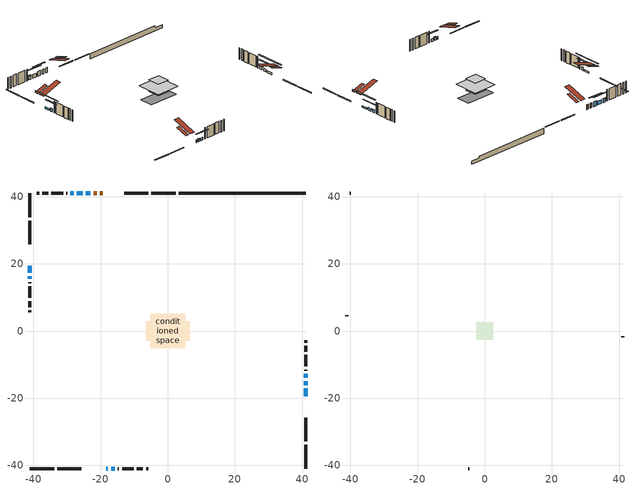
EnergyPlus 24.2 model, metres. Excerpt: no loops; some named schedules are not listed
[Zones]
conditioned space
 floor outside (Floor1 construction): -2.57,-2.57 -2.57,2.57 2.57,2.57 2.57,-2.57 z0.92
 floor adiabatic (AdiabaticFloorConstruction): -5.18,-5.18 -5.18,5.18 5.18,5.18 5.18,-5.18 z3.36
 floor foundation (Slab1 construction): -6.54,-2.91 -6.54,2.91 6.54,2.91 6.54,-2.91 z-1.37
 wall outside (RimJoist1 construction): 2.34,41.06 -4.94,41.06 / -41.06,-41.06 -33.78,-41.06 / -41.06,41.06 -41.06,33.78 / 41.06,-41.06 41.06,-33.78 z0.92:1.22
 wall outside (RimJoist2 construction): -5.87,41.06 -12.96,41.06 / -32.86,-41.06 -25.77,-41.06 / -41.06,32.86 -41.06,25.77 / 41.06,-32.86 41.06,-25.77 z0.92:1.22
 wall outside (AdiabaticWallConstruction 1): -19.36,41.06 -20.24,41.06 / -21.16,41.06 -22.08,41.06 z0.92:2.95
 wall outside (AdiabaticWallConstruction): -19.36,-41.06 -19.29,-41.06 z0.92:2.14; -18.37,-41.06 -17.8,-41.06 / -16.88,-41.06 -15.76,-41.06 z0.92:2.04; 41.06,-19.36 41.06,-17.03 / -41.06,19.36 -41.06,17.28 z0.92:1.63; 41.06,-16.1 41.06,-14.88 / 41.06,-13.95 41.06,-12.73 z0.92:1.99; -23,41.06 -24.33,41.06 z0.92:2.9; -25.26,41.06 -27.04,41.06 / -27.97,41.06 -28.99,41.06 z0.92:2.39; -41.06,16.35 -41.06,15.49 z0.92:2.34
 wall outside (Wall1 construction): -29.92,41.06 -30.23,41.06 / -14.83,-41.06 -14.52,-41.06 / -41.06,14.56 -41.06,14.25 / 41.06,-11.8 41.06,-11.49 z0.92:5.8
 wall outside (Wall2 construction): -31.16,41.06 -34.65,41.06 / -13.59,-41.06 -10.09,-41.06 / -41.06,13.32 -41.06,9.82 / 41.06,-10.56 41.06,-7.06 z0.92:5.8
 wall outside (Wall3 construction): -35.58,41.06 -37.36,41.06 / -9.16,-41.06 -7.39,-41.06 / -41.06,8.89 -41.06,7.12 / 41.06,-6.14 41.06,-4.36 z0.92:5.8
 wall outside (Wall4 construction): -38.29,41.06 -38.92,41.06 / -6.46,-41.06 -5.83,-41.06 / -41.06,6.19 -41.06,5.56 / 41.06,-3.43 41.06,-2.8 z0.92:5.8
 wall foundation (FoundationWall1 construction): 3.27,41.06,-1.37 3.27,41.06,0.92 37.28,41.06,0.92 37.28,41.06,0.09 41.06,41.06,0.09 41.06,41.06,-1.37
 window (WindowConstruction 8): -19.36,-41.06 -19.29,-41.06 z0.92:2.14
 window (WindowConstruction 7): -18.36,-41.06 -17.81,-41.06 z0.92:2.04
 window (WindowConstruction 9): 41.06,-19.36 41.06,-17.03 z0.92:1.63
 window (WindowConstruction 10): -41.06,19.36 -41.06,17.28 z0.92:1.63
 window (WindowConstruction): 41.06,-16.1 41.06,-14.88 z0.92:1.99
 window (WindowConstruction 1): 41.06,-13.95 41.06,-12.73 z0.92:1.99
 window (WindowConstruction 2): -23.01,41.06 -24.33,41.06 z0.92:2.9
 window (WindowConstruction 3): -25.26,41.06 -27.04,41.06 z0.92:2.39
 window (WindowConstruction 4): -27.97,41.06 -28.99,41.06 z0.92:2.39
 window (WindowConstruction 5): -41.06,16.35 -41.06,15.49 z0.92:2.34
 window (WindowConstruction 6): -16.88,-41.06 -15.76,-41.06 z0.92:2.04
 door (Door): -19.36,41.06 -20.23,41.06 z0.92:2.95
 door (Door 1): -21.16,41.06 -22.08,41.06 z0.92:2.95
 ceiling adiabatic (AdiabaticFloorConstruction): 5.18,-5.18 5.18,5.18 -5.18,5.18 -5.18,-5.18 z3.36
 roof outside (Roof2 construction): -18.43,41.06,5.8 -18.43,32.34,8.7 -16.14,32.34,8.7 -16.14,41.06,5.8; -20.29,-41.06,5.8 -20.29,-32.34,8.7 -22.59,-32.34,8.7 -22.59,-41.06,5.8; -41.06,20.29,5.8 -32.34,20.29,8.7 -32.34,22.59,8.7 -41.06,22.59,5.8; 41.06,-20.29,5.8 32.34,-20.29,8.7 32.34,-22.59,8.7 41.06,-22.59,5.8
attic - vented
 floor to conditioned space (Floor2 construction Reversed): -2.57,-2.57 -2.57,2.57 2.57,2.57 2.57,-2.57 z5.8
 wall outside (Wall5 construction): -39.85,41.06 -40.13,41.06 / -4.9,-41.06 -4.61,-41.06 / -41.06,4.63 -41.06,4.34 / 41.06,-1.87 41.06,-1.59 z0.92:5.8
 roof outside (Roof1 construction): -15.21,41.06,5.8 -15.21,36.05,7.47 -13.89,36.05,7.47 -13.89,41.06,5.8; -23.52,-41.06,5.8 -23.52,-36.05,7.47 -24.84,-36.05,7.47 -24.84,-41.06,5.8; -41.06,23.52,5.8 -36.05,23.52,7.47 -36.05,24.84,7.47 -41.06,24.84,5.8; 41.06,-23.52,5.8 36.05,-23.52,7.47 36.05,-24.84,7.47 41.06,-24.84,5.8
shading: -17.61,-41.06 -18.57,-41.06 -18.57,-41.47 -17.61,-41.47 z2.24; 41.06,-11.95 41.06,-24.44 41.47,-24.44 41.47,-11.95 z6.71; -41.06,12.2 -41.06,24.44 -41.47,24.44 -41.47,12.2 z6.71; 41.06,-12.24 41.06,-18.74 41.47,-18.74 41.47,-12.24 z4.63; 41.06,-12.53 41.06,-14.15 41.47,-14.15 41.47,-12.53 z2.19; -26.97,41.06 -20.37,41.06 -20.37,41.47 -26.97,41.47 z5.54; -29.68,41.06 -22.62,41.06 -22.62,41.47 -29.68,41.47 z5.03; -29.19,41.06 -27.77,41.06 -27.77,41.47 -29.19,41.47 z2.59; -41.06,12.85 -41.06,18.99 -41.47,18.99 -41.47,12.85 z4.98; -13.12,-41.06 -19.52,-41.06 -19.52,-41.47 -13.12,-41.47 z4.68
[Building]
Building 1: Terrain=Suburbs
[Site:Location]
Edmonton Intl AP_AB: Latitude {deg}=53.31; Longitude {deg}=-113.58; Time Zone {hr}=-7; Elevation {m}=723; Keep Site Location Information=Yes
[Site:GroundTemperature:Shallow]
-1.56185, -3.61833, -3.78302, -2.80711, 1.11059, 5.01004, 8.39065, 10.5322, 10.7141, 8.97234, 5.67794, 1.89811
[Site:WaterMainsTemperature]
Calculation Method=Schedule; Temperature Schedule=mains temperature schedule
[Material] Roughness=Rough; Thermal Absorptance=0.9
Name | Thickness {m} | Conductivity {W/m-K} | Density {kg/m3} | Specific Heat {J/kg-K} | Solar Absorptance | Visible Absorptance
asphalt or fiberglass shingles | 0.00635 | 0.162714 | 1121.4 | 1465.45 | 0.4 | 0.4
ceiling loosefill ins | 0.169333 | 0.0480833 | 16.02 | 1046.75 | 0.7 | 0.7
ceiling stud and cavity | 0.1397 | 0.140918 | 65.682 | 1177.47 | 0.7 | 0.7
concrete 4.0 in. | 0.1016 | 1.803125 | 2242.8 | 837.4 | 0.7 | 0.7
concrete 8.0 in. | 0.2032 | 1.803125 | 2242.8 | 837.4 | 0.7 | 0.7
door material | 0.04445 | 0.053851 | 512.64 | 1214.23 | 0.7 | 0.7
exterior vertical ins | 0.0457286 | 0.029427 | 32.04 | 1214.23 | 0.7 | 0.7
floor covering | 0.0127 | 0.0433444 | 54.468 | 1339.84 | 0.6 | 0.6
floor rigid ins; roof rigid ins | 0.103632 | 0.029427 | 32.04 | 1214.23 | 0.7 | 0.7
floor rigid ins 1; wall rigid ins 1 | 0.512978 | 0.029427 | 32.04 | 1214.23 | 0.7 | 0.7
floor stud and cavity | 0.1397 | 0.149075 | 92.3553 | 1139.71 | 0.7 | 0.7
floor stud and cavity 1 | 0.1397 | 1.75129 | 37.0049 | 1207.88 | 0.7 | 0.7
furniture material conditioned space 1 | 0.1524 | 0.115458 | 640.8 | 1214.23 | 0.6 | 0.6
gypsum board | 0.0127 | 0.160291 | 801 | 837.4 | 0.6 | 0.6
gypsum board 1 | 0.0127 | 0.160291 | 801 | 837.4 | 0.7 | 0.7
osb sheathing 0.5 in. | 0.0127 | 0.115458 | 512.64 | 1214.23 | 0.7 | 0.7
osb sheathing 0.75 in. | 0.01905 | 0.115458 | 512.64 | 1214.23 | 0.7 | 0.7
osb sheathing 2.0 in. | 0.0508 | 0.115458 | 512.64 | 1214.23 | 0.7 | 0.7
rim joist rigid ins; wall rigid ins | 0.051816 | 0.029427 | 32.04 | 1214.23 | 0.7 | 0.7
rim joist stud and cavity | 0.0508 | 0.0418371 | 125.044 | 1163.47 | 0.6 | 0.6
rim joist stud and cavity 1 | 0.0508 | 0.0296634 | 125.044 | 1163.47 | 0.6 | 0.6
roof stud and cavity | 0.2032 | 0.211827 | 78.34581 | 1123.46 | 0.7 | 0.7
wall stud and cavity | 0.1397 | 0.321218 | 139.0536 | 1170.24 | 0.7 | 0.7
wall stud and cavity 1 | 0.1397 | 0.219778 | 139.0536 | 1170.24 | 0.7 | 0.7
wall stud and cavity 2 | 0.1397 | 0.24263 | 139.0536 | 1170.24 | 0.7 | 0.7
wall stud and cavity 3 | 0.1397 | 0.472276 | 139.0536 | 1170.24 | 0.7 | 0.7
wall stud and cavity 4 | 0.0889 | 6.1454 | 50.32683 | 1063.81 | 0.6 | 0.6
wall stud and cavity 5 | 0.0889 | 0.380278 | 52.3479 | 1209.89 | 0.7 | 0.7
wall stud and cavity 6 | 0.0889 | 0.391764 | 83.0341 | 1211.67 | 0.7 | 0.7
wood siding | 0.0254 | 0.102417 | 544.68 | 1172.36 | 0.4 | 0.4
wood siding 1 | 0.00254 | 0.102417 | 544.68 | 1172.36 | 0.4 | 0.4
wood siding 2; wood siding 3; wood siding 4 | 0.0254 | 0.102417 | 544.68 | 1172.36 | 0.7 | 0.7
[WindowMaterial:SimpleGlazingSystem]
Name | U-Factor {W/m2-K} | Solar Heat Gain Coefficient
WindowMaterial | 2.38533 | 0.52
WindowMaterial 1 | 2.99685 | 0.57
WindowMaterial 2 | 2.0878 | 0.64
WindowMaterial 3 | 2.31492 | 0.57
WindowMaterial 4 | 2.18773 | 0.61
WindowMaterial 5 | 2.4035 | 0.51
WindowMaterial 6 | 2.54261 | 0.44
WindowMaterial 7 | 3.09508 | 0.38
WindowMaterial 8 | 2.4722 | 0.48
WindowMaterial 9 | 2.19795 | 0.61
[Construction]
AdiabaticFloorConstruction: floor stud and cavity 1, floor rigid ins 1, osb sheathing 0.75 in., floor covering
AdiabaticWallConstruction: wood siding 3, wall rigid ins 1, wall stud and cavity 5, gypsum board
AdiabaticWallConstruction 1: wood siding 4, wall rigid ins 1, wall stud and cavity 5, gypsum board
Door; Door 1: door material
Floor1 construction: floor stud and cavity, floor rigid ins, osb sheathing 0.75 in., floor covering
Floor2 construction Reversed: gypsum board, ceiling stud and cavity, ceiling loosefill ins
FoundationWall1 construction: concrete 8.0 in., gypsum board 1
furniture construction conditioned space 1: furniture material conditioned space 1
PartitionWallConstruction: gypsum board, wall stud and cavity 6, gypsum board
RimJoist1 construction: wood siding 2, rim joist rigid ins, osb sheathing 2.0 in., rim joist stud and cavity
RimJoist2 construction: wood siding 2, osb sheathing 2.0 in., rim joist stud and cavity 1
Roof1 construction: asphalt or fiberglass shingles
Roof2 construction: asphalt or fiberglass shingles, roof rigid ins, osb sheathing 0.75 in., roof stud and cavity, gypsum board
Slab1 construction: concrete 4.0 in.
Wall1 construction: wood siding, wall rigid ins, osb sheathing 0.5 in., wall stud and cavity, gypsum board
Wall2 construction: wood siding, wall rigid ins, osb sheathing 0.5 in., wall stud and cavity 1, gypsum board
Wall3 construction: wood siding, wall rigid ins, osb sheathing 0.5 in., wall stud and cavity 2, gypsum board
Wall4 construction: wood siding, wall rigid ins, osb sheathing 0.5 in., wall stud and cavity 3, gypsum board
Wall5 construction: wood siding 1, wall stud and cavity 4
WindowConstruction; WindowConstruction 1: WindowMaterial
WindowConstruction 10: WindowMaterial 9
WindowConstruction 2: WindowMaterial 1
WindowConstruction 3: WindowMaterial 2
WindowConstruction 4: WindowMaterial 3
WindowConstruction 5: WindowMaterial 4
WindowConstruction 6: WindowMaterial 5
WindowConstruction 7: WindowMaterial 6
WindowConstruction 8: WindowMaterial 7
WindowConstruction 9: WindowMaterial 8
[Zone] Multiplier=1; Part of Total Floor Area=Yes
Name | Volume {m3}
attic - vented | 7.18168
conditioned space | 512.5
[Space]
Name | Zone | Volume {m3}
attic - vented 1 | attic - vented | 7.18168
conditioned space 1 | conditioned space | 512.5
[ZoneInfiltration:EffectiveLeakageArea]
infil attic - vented 1: Zone or Space=attic - vented 1; Schedule=Always On Discrete; Effective Air Leakage Area {cm2}=921.044; Stack Coefficient=0.000455301; Wind Coefficient=1.44168e-05
[ZoneMixing]
whole house fan mix: Zone or Space=attic - vented; Schedule=Always On Continuous; Design Flow Rate Calculation Method=Flow/Zone; Design Flow Rate {m3/s}=0; Source Zone or Space=conditioned space
[SurfaceProperty:ExposedFoundationPerimeter]
Slab1: Exposed Perimeter Calculation Method=TotalExposedPerimeter; Total Exposed Perimeter {m}=37.795
[InternalMass] Zone or ZoneList=conditioned space; Space or SpaceList=conditioned space 1
Name | Construction | Surface Area {m2}
furniture mass conditioned space 1 | furniture construction conditioned space 1 | 84.04
partition wall mass | PartitionWallConstruction | 210.1
[Lights]
interior lighting: Zone or ZoneList or Space or SpaceList=conditioned space 1; Schedule=interior lighting schedule; Design Level Calculation Method=LightingLevel; Lighting Level {W}=343.2; Return Air Fraction=0; Fraction Radiant=0.6; Fraction Visible=0.2; Fraction Replaceable=1
[People]
occupants: Zone or ZoneList or Space or SpaceList=conditioned space 1; Number of People Schedule=occupants schedule; Number of People Calculation Method=People; Number of People=3; Fraction Radiant=0.314171; Sensible Heat Fraction=0.56303; Activity Level Schedule=occupants activity schedule; Carbon Dioxide Generation Rate {m3/s-W}=0; Enable ASHRAE 55 Comfort Warnings=No; Mean Radiant Temperature Calculation Type=EnclosureAveraged
[ElectricEquipment] Zone or ZoneList or Space or SpaceList=conditioned space 1; Design Level Calculation Method=EquipmentLevel
Name | Schedule | Design Level {W} | Fraction Latent | Fraction Radiant | Fraction Lost
clothes dryer | clothes dryer schedule | 140.772 | 0.015 | 0.081 | 0.85
clothes washer | clothes washer schedule | 32.1985 | 0.03 | 0.162 | 0.7
cooking range | cooking range schedule | 215.147 | 0.08 | 0.432 | 0.2
dishwasher | dishwasher schedule | 66.8632 | 0.3 | 0.18 | 0.4
fridge | fridge schedule | 72.9452 | 0 | 0.6 | 0
mech vent bath fan 0 | mech vent bath fan 0 schedule | 50.2 | 0 | 0 | 1
mech vent bath fan 1 | mech vent bath fan 1 schedule | 50.2 | 0 | 0 | 1
mech vent house fan | mech vent house fan schedule | 0 | 0 | 0 | 1
mech vent house fan cfis | mech vent house fan cfis schedule | 0 | 0 | 0 | 0
mech vent range fan 0 | mech vent range fan 0 schedule | 57 | 0 | 0 | 1
misc plug loads | misc plug loads schedule | 494.7 | 0.045 | 0.513 | 0.1
whole house fan | Always On Discrete | 0 | 0 | 0 | 1
[OtherEquipment] Zone or ZoneList or Space or SpaceList=conditioned space 1; Design Level Calculation Method=EquipmentLevel
Name | Fuel Type | Schedule | Design Level {W} | Fraction Latent | Fraction Radiant | Fraction Lost
clothes dryer 1 | Electricity | clothes dryer schedule | 0 | 0.015 | 0.081 | 0.85
cooking range 1 | Electricity | cooking range schedule | 0 | 0.08 | 0.432 | 0.2
general water use latent | None | general water use schedule | 62.594 | 1 | 0 | 0
general water use sensible | None | general water use schedule | -61.6891 | 0 | 0.6 | 0
mech vent house fan latent load | None | Always On Discrete | 0 | 1 | 0 | 0
mech vent house fan sensible load | None | Always On Discrete | 0 | 0 | 0 | 0
water heater energy adjustment1 | NaturalGas | Always On Discrete | 0.01 | 0 | 0 | 1
[ZoneInfiltration:DesignFlowRate] Zone or ZoneList or Space or SpaceList=conditioned space 1; Schedule=Always On Discrete; Design Flow Rate Calculation Method=Flow/Zone; Design Flow Rate {m3/s}=0
infil flow; natural vent flow; whole house fan flow
[Foundation:Kiva]
Foundation Kiva 1: Initial Indoor Air Temperature {C}=18; Wall Height Above Grade {m}=0.919978; Wall Depth Below Slab {m}=0.2032; Custom Block Material Name 1=exterior vertical ins; Custom Block Depth 1 {m}=2.28999; Custom Block X Position 1 {m}=0.2159; Custom Block Z Position 1 {m}=0
[Foundation:Kiva:Settings]
Soil Conductivity {W/m-K}=0.849921; Soil Density {kg/m3}=1842.3; Soil Specific Heat {J/kg-K}=418.7; Ground Solar Absorptivity=0.9; Ground Thermal Absorptivity=0.9; Ground Surface Roughness {m}=0.03; Far-Field Width {m}=40; Deep-Ground Boundary Condition=ZeroFlux; Deep-Ground Depth {m}=40; Minimum Cell Dimension {m}=0.2; Maximum Cell Growth Coefficient=3; Simulation Timestep=Timestep
[Exterior:Lights]
exterior lighting: Schedule=exterior lighting schedule; Design Level {W}=75.6
[Schedule:Constant]
Name | Hourly Value
Always On Continuous; mech vent house fan schedule; mech vent house fan cfis schedule; Always On Discrete | 1
occupants activity schedule | 117.228
fridge schedule | 0
[Schedule:Week:Daily]
interior lighting schedule Week Rule - Jan1-Jan27: interior lighting schedule day, interior lighting schedule day, interior lighting schedule day, interior lighting schedule day, interior lighting schedule day, interior lighting schedule day, interior lighting schedule day, interior lighting schedule default day, interior lighting schedule default day, interior lighting schedule default day, interior lighting schedule default day, interior lighting schedule default day
interior lighting schedule Week Rule - Jan28-Feb3: interior lighting schedule day, interior lighting schedule day, interior lighting schedule day, interior lighting schedule day, interior lighting schedule day 1, interior lighting schedule day 1, interior lighting schedule day 1, interior lighting schedule default day, interior lighting schedule default day, interior lighting schedule default day, interior lighting schedule default day, interior lighting schedule default day
interior lighting schedule Week Rule - Feb4-Feb24: interior lighting schedule day 1, interior lighting schedule day 1, interior lighting schedule day 1, interior lighting schedule day 1, interior lighting schedule day 1, interior lighting schedule day 1, interior lighting schedule day 1, interior lighting schedule default day, interior lighting schedule default day, interior lighting schedule default day, interior lighting schedule default day, interior lighting schedule default day
interior lighting schedule Week Rule - Feb25-Mar3: interior lighting schedule day 1, interior lighting schedule day 1, interior lighting schedule day 1, interior lighting schedule day 1, interior lighting schedule day 2, interior lighting schedule day 2, interior lighting schedule day 2, interior lighting schedule default day, interior lighting schedule default day, interior lighting schedule default day, interior lighting schedule default day, interior lighting schedule default day
interior lighting schedule Week Rule - Mar4-Mar31: interior lighting schedule day 2, interior lighting schedule day 2, interior lighting schedule day 2, interior lighting schedule day 2, interior lighting schedule day 2, interior lighting schedule day 2, interior lighting schedule day 2, interior lighting schedule default day, interior lighting schedule default day, interior lighting schedule default day, interior lighting schedule default day, interior lighting schedule default day
interior lighting schedule Week Rule - Apr1-Apr28: interior lighting schedule day 3, interior lighting schedule day 3, interior lighting schedule day 3, interior lighting schedule day 3, interior lighting schedule day 3, interior lighting schedule day 3, interior lighting schedule day 3, interior lighting schedule default day, interior lighting schedule default day, interior lighting schedule default day, interior lighting schedule default day, interior lighting schedule default day
interior lighting schedule Week Rule - Apr29-May5: interior lighting schedule day 3, interior lighting schedule day 3, interior lighting schedule day 4, interior lighting schedule day 4, interior lighting schedule day 4, interior lighting schedule day 4, interior lighting schedule day 4, interior lighting schedule default day, interior lighting schedule default day, interior lighting schedule default day, interior lighting schedule default day, interior lighting schedule default day
interior lighting schedule Week Rule - May6-May26: interior lighting schedule day 4, interior lighting schedule day 4, interior lighting schedule day 4, interior lighting schedule day 4, interior lighting schedule day 4, interior lighting schedule day 4, interior lighting schedule day 4, interior lighting schedule default day, interior lighting schedule default day, interior lighting schedule default day, interior lighting schedule default day, interior lighting schedule default day
interior lighting schedule Week Rule - May27-Jun2: interior lighting schedule day 4, interior lighting schedule day 4, interior lighting schedule day 4, interior lighting schedule day 4, interior lighting schedule day 4, interior lighting schedule day 5, interior lighting schedule day 5, interior lighting schedule default day, interior lighting schedule default day, interior lighting schedule default day, interior lighting schedule default day, interior lighting schedule default day
interior lighting schedule Week Rule - Jun3-Jun30: interior lighting schedule day 5, interior lighting schedule day 5, interior lighting schedule day 5, interior lighting schedule day 5, interior lighting schedule day 5, interior lighting schedule day 5, interior lighting schedule day 5, interior lighting schedule default day, interior lighting schedule default day, interior lighting schedule default day, interior lighting schedule default day, interior lighting schedule default day
interior lighting schedule Week Rule - Jul1-Jul28: interior lighting schedule day 6, interior lighting schedule day 6, interior lighting schedule day 6, interior lighting schedule day 6, interior lighting schedule day 6, interior lighting schedule day 6, interior lighting schedule day 6, interior lighting schedule default day, interior lighting schedule default day, interior lighting schedule default day, interior lighting schedule default day, interior lighting schedule default day
interior lighting schedule Week Rule - Jul29-Aug4: interior lighting schedule day 6, interior lighting schedule day 6, interior lighting schedule day 6, interior lighting schedule day 7, interior lighting schedule day 7, interior lighting schedule day 7, interior lighting schedule day 7, interior lighting schedule default day, interior lighting schedule default day, interior lighting schedule default day, interior lighting schedule default day, interior lighting schedule default day
interior lighting schedule Week Rule - Aug5-Aug25: interior lighting schedule day 7, interior lighting schedule day 7, interior lighting schedule day 7, interior lighting schedule day 7, interior lighting schedule day 7, interior lighting schedule day 7, interior lighting schedule day 7, interior lighting schedule default day, interior lighting schedule default day, interior lighting schedule default day, interior lighting schedule default day, interior lighting schedule default day
interior lighting schedule Week Rule - Aug26-Sep1: interior lighting schedule day 7, interior lighting schedule day 7, interior lighting schedule day 7, interior lighting schedule day 7, interior lighting schedule day 7, interior lighting schedule day 7, interior lighting schedule day 8, interior lighting schedule default day, interior lighting schedule default day, interior lighting schedule default day, interior lighting schedule default day, interior lighting schedule default day
interior lighting schedule Week Rule - Sep2-Sep29: interior lighting schedule day 8, interior lighting schedule day 8, interior lighting schedule day 8, interior lighting schedule day 8, interior lighting schedule day 8, interior lighting schedule day 8, interior lighting schedule day 8, interior lighting schedule default day, interior lighting schedule default day, interior lighting schedule default day, interior lighting schedule default day, interior lighting schedule default day
interior lighting schedule Week Rule - Sep30-Oct6: interior lighting schedule day 8, interior lighting schedule day 9, interior lighting schedule day 9, interior lighting schedule day 9, interior lighting schedule day 9, interior lighting schedule day 9, interior lighting schedule day 9, interior lighting schedule default day, interior lighting schedule default day, interior lighting schedule default day, interior lighting schedule default day, interior lighting schedule default day
interior lighting schedule Week Rule - Oct7-Oct27: interior lighting schedule day 9, interior lighting schedule day 9, interior lighting schedule day 9, interior lighting schedule day 9, interior lighting schedule day 9, interior lighting schedule day 9, interior lighting schedule day 9, interior lighting schedule default day, interior lighting schedule default day, interior lighting schedule default day, interior lighting schedule default day, interior lighting schedule default day
interior lighting schedule Week Rule - Oct28-Nov3: interior lighting schedule day 9, interior lighting schedule day 9, interior lighting schedule day 9, interior lighting schedule day 9, interior lighting schedule day 10, interior lighting schedule day 10, interior lighting schedule day 10, interior lighting schedule default day, interior lighting schedule default day, interior lighting schedule default day, interior lighting schedule default day, interior lighting schedule default day
interior lighting schedule Week Rule - Nov4-Nov24: interior lighting schedule day 10, interior lighting schedule day 10, interior lighting schedule day 10, interior lighting schedule day 10, interior lighting schedule day 10, interior lighting schedule day 10, interior lighting schedule day 10, interior lighting schedule default day, interior lighting schedule default day, interior lighting schedule default day, interior lighting schedule default day, interior lighting schedule default day
interior lighting schedule Week Rule - Nov25-Dec1: interior lighting schedule day 10, interior lighting schedule day 10, interior lighting schedule day 10, interior lighting schedule day 10, interior lighting schedule day 10, interior lighting schedule day 10, interior lighting schedule day 11, interior lighting schedule default day, interior lighting schedule default day, interior lighting schedule default day, interior lighting schedule default day, interior lighting schedule default day
interior lighting schedule Week Rule - Dec2-Dec31: interior lighting schedule day 11, interior lighting schedule day 11, interior lighting schedule day 11, interior lighting schedule day 11, interior lighting schedule day 11, interior lighting schedule day 11, interior lighting schedule day 11, interior lighting schedule default day, interior lighting schedule default day, interior lighting schedule default day, interior lighting schedule default day, interior lighting schedule default day
occupants schedule Week Rule - Jan1-Dec31: occupants schedule day, occupants schedule day, occupants schedule day, occupants schedule day, occupants schedule day, occupants schedule day, occupants schedule day, occupants schedule default day, occupants schedule default day, occupants schedule default day, occupants schedule default day, occupants schedule default day
clothes dryer schedule Week Rule - Jan1-Dec31: clothes dryer schedule day, clothes dryer schedule day, clothes dryer schedule day, clothes dryer schedule day, clothes dryer schedule day, clothes dryer schedule day, clothes dryer schedule day, clothes dryer schedule default day, clothes dryer schedule default day, clothes dryer schedule default day, clothes dryer schedule default day, clothes dryer schedule default day
clothes washer schedule Week Rule - Jan1-Dec31: clothes washer schedule day, clothes washer schedule day, clothes washer schedule day, clothes washer schedule day, clothes washer schedule day, clothes washer schedule day, clothes washer schedule day, clothes washer schedule default day, clothes washer schedule default day, clothes washer schedule default day, clothes washer schedule default day, clothes washer schedule default day
cooking range schedule Week Rule - Jan1-Dec31: cooking range schedule day, cooking range schedule day, cooking range schedule day, cooking range schedule day, cooking range schedule day, cooking range schedule day, cooking range schedule day, cooking range schedule default day, cooking range schedule default day, cooking range schedule default day, cooking range schedule default day, cooking range schedule default day
dishwasher schedule Week Rule - Jan1-Dec31: dishwasher schedule day, dishwasher schedule day, dishwasher schedule day, dishwasher schedule day, dishwasher schedule day, dishwasher schedule day, dishwasher schedule day, dishwasher schedule default day, dishwasher schedule default day, dishwasher schedule default day, dishwasher schedule default day, dishwasher schedule default day
mech vent bath fan 0 schedule Week Rule - Jan1-Dec31: mech vent bath fan 0 schedule day, mech vent bath fan 0 schedule day, mech vent bath fan 0 schedule day, mech vent bath fan 0 schedule day, mech vent bath fan 0 schedule day, mech vent bath fan 0 schedule day, mech vent bath fan 0 schedule day, mech vent bath fan 0 schedule default day, mech vent bath fan 0 schedule default day, mech vent bath fan 0 schedule default day, mech vent bath fan 0 schedule default day, mech vent bath fan 0 schedule default day
mech vent bath fan 1 schedule Week Rule - Jan1-Dec31: mech vent bath fan 1 schedule day, mech vent bath fan 1 schedule day, mech vent bath fan 1 schedule day, mech vent bath fan 1 schedule day, mech vent bath fan 1 schedule day, mech vent bath fan 1 schedule day, mech vent bath fan 1 schedule day, mech vent bath fan 1 schedule default day, mech vent bath fan 1 schedule default day, mech vent bath fan 1 schedule default day, mech vent bath fan 1 schedule default day, mech vent bath fan 1 schedule default day
mech vent range fan 0 schedule Week Rule - Jan1-Dec31: mech vent range fan 0 schedule day, mech vent range fan 0 schedule day, mech vent range fan 0 schedule day, mech vent range fan 0 schedule day, mech vent range fan 0 schedule day, mech vent range fan 0 schedule day, mech vent range fan 0 schedule day, mech vent range fan 0 schedule default day, mech vent range fan 0 schedule default day, mech vent range fan 0 schedule default day, mech vent range fan 0 schedule default day, mech vent range fan 0 schedule default day
misc plug loads schedule Week Rule - Jan1-Dec31: misc plug loads schedule day, misc plug loads schedule day, misc plug loads schedule day, misc plug loads schedule day, misc plug loads schedule day, misc plug loads schedule day, misc plug loads schedule day, misc plug loads schedule default day, misc plug loads schedule default day, misc plug loads schedule default day, misc plug loads schedule default day, misc plug loads schedule default day
general water use schedule Week Rule - Jan1-Dec31: general water use schedule day, general water use schedule day, general water use schedule day, general water use schedule day, general water use schedule day, general water use schedule day, general water use schedule day, general water use schedule default day, general water use schedule default day, general water use schedule default day, general water use schedule default day, general water use schedule default day
exterior lighting schedule Week Rule - Jan1-Jan27: exterior lighting schedule day, exterior lighting schedule day, exterior lighting schedule day, exterior lighting schedule day, exterior lighting schedule day, exterior lighting schedule day, exterior lighting schedule day, exterior lighting schedule default day, exterior lighting schedule default day, exterior lighting schedule default day, exterior lighting schedule default day, exterior lighting schedule default day
exterior lighting schedule Week Rule - Jan28-Feb3: exterior lighting schedule day, exterior lighting schedule day, exterior lighting schedule day, exterior lighting schedule day, exterior lighting schedule day 1, exterior lighting schedule day 1, exterior lighting schedule day 1, exterior lighting schedule default day, exterior lighting schedule default day, exterior lighting schedule default day, exterior lighting schedule default day, exterior lighting schedule default day
exterior lighting schedule Week Rule - Feb4-Feb24: exterior lighting schedule day 1, exterior lighting schedule day 1, exterior lighting schedule day 1, exterior lighting schedule day 1, exterior lighting schedule day 1, exterior lighting schedule day 1, exterior lighting schedule day 1, exterior lighting schedule default day, exterior lighting schedule default day, exterior lighting schedule default day, exterior lighting schedule default day, exterior lighting schedule default day
exterior lighting schedule Week Rule - Feb25-Mar3: exterior lighting schedule day 1, exterior lighting schedule day 1, exterior lighting schedule day 1, exterior lighting schedule day 1, exterior lighting schedule day 2, exterior lighting schedule day 2, exterior lighting schedule day 2, exterior lighting schedule default day, exterior lighting schedule default day, exterior lighting schedule default day, exterior lighting schedule default day, exterior lighting schedule default day
exterior lighting schedule Week Rule - Mar4-Mar31: exterior lighting schedule day 2, exterior lighting schedule day 2, exterior lighting schedule day 2, exterior lighting schedule day 2, exterior lighting schedule day 2, exterior lighting schedule day 2, exterior lighting schedule day 2, exterior lighting schedule default day, exterior lighting schedule default day, exterior lighting schedule default day, exterior lighting schedule default day, exterior lighting schedule default day
exterior lighting schedule Week Rule - Apr1-Apr28: exterior lighting schedule day 3, exterior lighting schedule day 3, exterior lighting schedule day 3, exterior lighting schedule day 3, exterior lighting schedule day 3, exterior lighting schedule day 3, exterior lighting schedule day 3, exterior lighting schedule default day, exterior lighting schedule default day, exterior lighting schedule default day, exterior lighting schedule default day, exterior lighting schedule default day
exterior lighting schedule Week Rule - Apr29-May5: exterior lighting schedule day 3, exterior lighting schedule day 3, exterior lighting schedule day 4, exterior lighting schedule day 4, exterior lighting schedule day 4, exterior lighting schedule day 4, exterior lighting schedule day 4, exterior lighting schedule default day, exterior lighting schedule default day, exterior lighting schedule default day, exterior lighting schedule default day, exterior lighting schedule default day
exterior lighting schedule Week Rule - May6-May26: exterior lighting schedule day 4, exterior lighting schedule day 4, exterior lighting schedule day 4, exterior lighting schedule day 4, exterior lighting schedule day 4, exterior lighting schedule day 4, exterior lighting schedule day 4, exterior lighting schedule default day, exterior lighting schedule default day, exterior lighting schedule default day, exterior lighting schedule default day, exterior lighting schedule default day
exterior lighting schedule Week Rule - May27-Jun2: exterior lighting schedule day 4, exterior lighting schedule day 4, exterior lighting schedule day 4, exterior lighting schedule day 4, exterior lighting schedule day 4, exterior lighting schedule day 5, exterior lighting schedule day 5, exterior lighting schedule default day, exterior lighting schedule default day, exterior lighting schedule default day, exterior lighting schedule default day, exterior lighting schedule default day
exterior lighting schedule Week Rule - Jun3-Jun30: exterior lighting schedule day 5, exterior lighting schedule day 5, exterior lighting schedule day 5, exterior lighting schedule day 5, exterior lighting schedule day 5, exterior lighting schedule day 5, exterior lighting schedule day 5, exterior lighting schedule default day, exterior lighting schedule default day, exterior lighting schedule default day, exterior lighting schedule default day, exterior lighting schedule default day
exterior lighting schedule Week Rule - Jul1-Jul28: exterior lighting schedule day 6, exterior lighting schedule day 6, exterior lighting schedule day 6, exterior lighting schedule day 6, exterior lighting schedule day 6, exterior lighting schedule day 6, exterior lighting schedule day 6, exterior lighting schedule default day, exterior lighting schedule default day, exterior lighting schedule default day, exterior lighting schedule default day, exterior lighting schedule default day
[Schedule:Year]
interior lighting schedule: interior lighting schedule Week Rule - Jan1-Jan27, 1, 1, 1, 27, interior lighting schedule Week Rule - Jan28-Feb3, 1, 28, 2, 3, interior lighting schedule Week Rule - Feb4-Feb24, 2, 4, 2, 24, interior lighting schedule Week Rule - Feb25-Mar3, 2, 25, 3, 3, interior lighting schedule Week Rule - Mar4-Mar31, 3, 4, 3, 31, interior lighting schedule Week Rule - Apr1-Apr28, 4, 1, 4, 28, interior lighting schedule Week Rule - Apr29-May5, 4, 29, 5, 5, interior lighting schedule Week Rule - May6-May26, 5, 6, 5, 26, interior lighting schedule Week Rule - May27-Jun2, 5, 27, 6, 2, interior lighting schedule Week Rule - Jun3-Jun30, 6, 3, 6, 30, interior lighting schedule Week Rule - Jul1-Jul28, 7, 1, 7, 28, interior lighting schedule Week Rule - Jul29-Aug4, 7, 29, 8, 4, interior lighting schedule Week Rule - Aug5-Aug25, 8, 5, 8, 25, interior lighting schedule Week Rule - Aug26-Sep1, 8, 26, 9, 1, interior lighting schedule Week Rule - Sep2-Sep29, 9, 2, 9, 29, interior lighting schedule Week Rule - Sep30-Oct6, 9, 30, 10, 6, interior lighting schedule Week Rule - Oct7-Oct27, 10, 7, 10, 27, interior lighting schedule Week Rule - Oct28-Nov3, 10, 28, 11, 3, interior lighting schedule Week Rule - Nov4-Nov24, 11, 4, 11, 24, interior lighting schedule Week Rule - Nov25-Dec1, 11, 25, 12, 1, interior lighting schedule Week Rule - Dec2-Dec31, 12, 2, 12, 31
occupants schedule: occupants schedule Week Rule - Jan1-Dec31, 1, 1, 12, 31
clothes dryer schedule: clothes dryer schedule Week Rule - Jan1-Dec31, 1, 1, 12, 31
clothes washer schedule: clothes washer schedule Week Rule - Jan1-Dec31, 1, 1, 12, 31
cooking range schedule: cooking range schedule Week Rule - Jan1-Dec31, 1, 1, 12, 31
dishwasher schedule: dishwasher schedule Week Rule - Jan1-Dec31, 1, 1, 12, 31
mech vent bath fan 0 schedule: mech vent bath fan 0 schedule Week Rule - Jan1-Dec31, 1, 1, 12, 31
mech vent bath fan 1 schedule: mech vent bath fan 1 schedule Week Rule - Jan1-Dec31, 1, 1, 12, 31
mech vent range fan 0 schedule: mech vent range fan 0 schedule Week Rule - Jan1-Dec31, 1, 1, 12, 31
misc plug loads schedule: misc plug loads schedule Week Rule - Jan1-Dec31, 1, 1, 12, 31
general water use schedule: general water use schedule Week Rule - Jan1-Dec31, 1, 1, 12, 31
exterior lighting schedule: exterior lighting schedule Week Rule - Jan1-Jan27, 1, 1, 1, 27, exterior lighting schedule Week Rule - Jan28-Feb3, 1, 28, 2, 3, exterior lighting schedule Week Rule - Feb4-Feb24, 2, 4, 2, 24, exterior lighting schedule Week Rule - Feb25-Mar3, 2, 25, 3, 3, exterior lighting schedule Week Rule - Mar4-Mar31, 3, 4, 3, 31, exterior lighting schedule Week Rule - Apr1-Apr28, 4, 1, 4, 28, exterior lighting schedule Week Rule - Apr29-May5, 4, 29, 5, 5, exterior lighting schedule Week Rule - May6-May26, 5, 6, 5, 26, exterior lighting schedule Week Rule - May27-Jun2, 5, 27, 6, 2, exterior lighting schedule Week Rule - Jun3-Jun30, 6, 3, 6, 30, exterior lighting schedule Week Rule - Jul1-Jul28, 7, 1, 7, 28, exterior lighting schedule Week Rule - Jul29-Aug4, 7, 29, 8, 4, exterior lighting schedule Week Rule - Aug5-Aug25, 8, 5, 8, 25, exterior lighting schedule Week Rule - Aug26-Sep1, 8, 26, 9, 1, exterior lighting schedule Week Rule - Sep2-Sep29, 9, 2, 9, 29, exterior lighting schedule Week Rule - Sep30-Oct6, 9, 30, 10, 6, exterior lighting schedule Week Rule - Oct7-Oct27, 10, 7, 10, 27, exterior lighting schedule Week Rule - Oct28-Nov3, 10, 28, 11, 3, exterior lighting schedule Week Rule - Nov4-Nov24, 11, 4, 11, 24, exterior lighting schedule Week Rule - Nov25-Dec1, 11, 25, 12, 1, exterior lighting schedule Week Rule - Dec2-Dec31, 12, 2, 12, 31
[Schedule:Compact]
mains temperature schedule: Through: 01/01, For: AllDays, Until: 24:00, 3.97167, Through: 01/02, For: AllDays, Until: 24:00, 3.90778, Through: 01/03, For: AllDays, Until: 24:00, 3.84556, Through: 01/04, For: AllDays, Until: 24:00, 3.78389, Through: 01/05, For: AllDays, Until: 24:00, 3.72278, Through: 01/06, For: AllDays, Until: 24:00, 3.66278, Through: 01/07, For: AllDays, Until: 24:00, 3.60389, Through: 01/08, For: AllDays, Until: 24:00, 3.54556, Through: 01/09, For: AllDays, Until: 24:00, 3.48833, Through: 01/10, For: AllDays, Until: 24:00, 3.43167, Through: 01/11, For: AllDays, Until: 24:00, 3.37611, Through: 01/12, For: AllDays, Until: 24:00, 3.32167, Through: 01/13, For: AllDays, Until: 24:00, 3.26833, Through: 01/14, For: AllDays, Until: 24:00, 3.21556, Through: 01/15, For: AllDays, Until: 24:00, 3.16444, Through: 01/16, For: AllDays, Until: 24:00, 3.11389, Through: 01/17, For: AllDays, Until: 24:00, 3.06444, Through: 01/18, For: AllDays, Until: 24:00, 3.01611, Through: 01/19, For: AllDays, Until: 24:00, 2.96889, Through: 01/20, For: AllDays, Until: 24:00, 2.92278, Through: 01/21, For: AllDays, Until: 24:00, 2.87722, Through: 01/22, For: AllDays, Until: 24:00, 2.83333, Through: 01/23, For: AllDays, Until: 24:00, 2.79056, Through: 01/24, For: AllDays, Until: 24:00, 2.74889, Through: 01/25, For: AllDays, Until: 24:00, 2.70833, Through: 01/26, For: AllDays, Until: 24:00, 2.66889, Through: 01/27, For: AllDays, Until: 24:00, 2.63056, Through: 01/28, For: AllDays, Until: 24:00, 2.59333, Through: 01/29, For: AllDays, Until: 24:00, 2.55778, Through: 01/30, For: AllDays, Until: 24:00, 2.52278, Through: 01/31, For: AllDays, Until: 24:00, 2.48944, Through: 02/01, For: AllDays, Until: 24:00, 2.45722, Through: 02/02, For: AllDays, Until: 24:00, 2.42611, Through: 02/03, For: AllDays, Until: 24:00, 2.39667, Through: 02/04, For: AllDays, Until: 24:00, 2.36833, Through: 02/05, For: AllDays, Until: 24:00, 2.34111, Through: 02/06, For: AllDays, Until: 24:00, 2.315, Through: 02/07, For: AllDays, Until: 24:00, 2.29056, Through: 02/08, For: AllDays, Until: 24:00, 2.26722, Through: 02/09, For: AllDays, Until: 24:00, 2.245, Through: 02/10, For: AllDays, Until: 24:00, 2.22444, Through: 02/11, For: AllDays, Until: 24:00, 2.20444, Through: 02/12, For: AllDays, Until: 24:00, 2.18667, Through: 02/13, For: AllDays, Until: 24:00, 2.17, Through: 02/14, For: AllDays, Until: 24:00, 2.15444, Through: 02/15, For: AllDays, Until: 24:00, 2.14, Through: 02/16, For: AllDays, Until: 24:00, 2.12722, Through: 02/17, For: AllDays, Until: 24:00, 2.11556, Through: 02/18, For: AllDays, Until: 24:00, 2.10556, Through: 02/19, For: AllDays, Until: 24:00, 2.09667, Through: 02/20, For: AllDays, Until: 24:00, 2.08889, Through: 02/21, For: AllDays, Until: 24:00, 2.08278, Through: 02/22, For: AllDays, Until: 24:00, 2.07833, Through: 02/23, For: AllDays, Until: 24:00, 2.07444, Through: 02/24, For: AllDays, Until: 24:00, 2.07278, Through: 02/25, For: AllDays, Until: 24:00, 2.07167, Through: 02/26, For: AllDays, Until: 24:00, 2.07222, Through: 02/27, For: AllDays, Until: 24:00, 2.07444, Through: 02/28, For: AllDays, Until: 24:00, 2.07778, Through: 03/01, For: AllDays, Until: 24:00, 2.08222, Through: 03/02, For: AllDays, Until: 24:00, 2.08833, Through: 03/03, For: AllDays, Until: 24:00, 2.09556, Through: 03/04, For: AllDays, Until: 24:00, 2.10444, Through: 03/05, For: AllDays, Until: 24:00, 2.11444, Through: 03/06, For: AllDays, Until: 24:00, 2.12556, Through: 03/07, For: AllDays, Until: 24:00, 2.13833, Through: 03/08, For: AllDays, Until: 24:00, 2.15278, Through: 03/09, For: AllDays, Until: 24:00, 2.16778, Through: 03/10, For: AllDays, Until: 24:00, 2.18444, Through: 03/11, For: AllDays, Until: 24:00, 2.20278, Through: 03/12, For: AllDays, Until: 24:00, 2.22167, Through: 03/13, For: AllDays, Until: 24:00, 2.24278, Through: 03/14, For: AllDays, Until: 24:00, 2.26444, Through: 03/15, For: AllDays, Until: 24:00, 2.28778, Through: 03/16, For: AllDays, Until: 24:00, 2.31222, Through: 03/17, For: AllDays, Until: 24:00, 2.33778, Through: 03/18, For: AllDays, Until: 24:00, 2.365, Through: 03/19, For: AllDays, Until: 24:00, 2.39333, Through: 03/20, For: AllDays, Until: 24:00, 2.42278, Through: 03/21, For: AllDays, Until: 24:00, 2.45389, Through: 03/22, For: AllDays, Until: 24:00, 2.48611, Through: 03/23, For: AllDays, Until: 24:00, 2.51889, Through: 03/24, For: AllDays, Until: 24:00, 2.55389, Through: 03/25, For: AllDays, Until: 24:00, 2.58944, Through: 03/26, For: AllDays, Until: 24:00, 2.62611, Through: 03/27, For: AllDays, Until: 24:00, 2.66444, Through: 03/28, For: AllDays, Until: 24:00, 2.70389, Through: 03/29, For: AllDays, Until: 24:00, 2.74389, Through: 03/30, For: AllDays, Until: 24:00, 2.78556, Through: 03/31, For: AllDays, Until: 24:00, 2.82833, Through: 04/01, For: AllDays, Until: 24:00, 2.87222, Through: 04/02, For: AllDays, Until: 24:00, 2.91722, Through: 04/03, For: AllDays, Until: 24:00, 2.96333, Through: 04/04, For: AllDays, Until: 24:00, 3.01056, Through: 04/05, For: AllDays, Until: 24:00, 3.05889, Through: 04/06, For: AllDays, Until: 24:00, 3.10833, Through: 04/07, For: AllDays, Until: 24:00, 3.15833, Through: 04/08, For: AllDays, Until: 24:00, 3.21, Through: 04/09, For: AllDays, Until: 24:00, 3.26222, Through: 04/10, For: AllDays, Until: 24:00, 3.31556, Through: 04/11, For: AllDays, Until: 24:00, 3.37, Through: 04/12, For: AllDays, Until: 24:00, 3.42556, Through: 04/13, For: AllDays, Until: 24:00, 3.48167, Through: 04/14, For: AllDays, Until: 24:00, 3.53889, Through: 04/15, For: AllDays, Until: 24:00, 3.59722, Through: 04/16, For: AllDays, Until: 24:00, 3.65611, Through: 04/17, For: AllDays, Until: 24:00, 3.71611, Through: 04/18, For: AllDays, Until: 24:00, 3.77667, Through: 04/19, For: AllDays, Until: 24:00, 3.83833, Through: 04/20, For: AllDays, Until: 24:00, 3.90111, Through: 04/21, For: AllDays, Until: 24:00, 3.96444, Through: 04/22, For: AllDays, Until: 24:00, 4.02833, Through: 04/23, For: AllDays, Until: 24:00, 4.09333, Through: 04/24, For: AllDays, Until: 24:00, 4.15889, Through: 04/25, For: AllDays, Until: 24:00, 4.225, Through: 04/26, For: AllDays, Until: 24:00, 4.29222, Through: 04/27, For: AllDays, Until: 24:00, 4.36, Through: 04/28, For: AllDays, Until: 24:00, 4.42833, Through: 04/29, For: AllDays, Until: 24:00, 4.49722, Through: 04/30, For: AllDays, Until: 24:00, 4.56667, Through: 05/01, For: AllDays, Until: 24:00, 4.63722, Through: 05/02, For: AllDays, Until: 24:00, 4.70833, Through: 05/03, For: AllDays, Until: 24:00, 4.77944, Through: 05/04, For: AllDays, Until: 24:00, 4.85167, Through: 05/05, For: AllDays, Until: 24:00, 4.92389, Through: 05/06, For: AllDays, Until: 24:00, 4.99722, Through: 05/07, For: AllDays, Until: 24:00, 5.07056, Through: 05/08, For: AllDays, Until: 24:00, 5.145, Through: 05/09, For: AllDays, Until: 24:00, 5.21944, Through: 05/10, For: AllDays, Until: 24:00, 5.29389, Through: 05/11, For: AllDays, Until: 24:00, 5.36944, Through: 05/12, For: AllDays, Until: 24:00, 5.445, Through: 05/13, For: AllDays, Until: 24:00, 5.52111, Through: 05/14, For: AllDays, Until: 24:00, 5.59722, Through: 05/15, For: AllDays, Until: 24:00, 5.67389, Through: 05/16, For: AllDays, Until: 24:00, 5.75056, Through: 05/17, For: AllDays, Until: 24:00, 5.82778, Through: 05/18, For: AllDays, Until: 24:00, 5.90556, Through: 05/19, For: AllDays, Until: 24:00, 5.98278, Through: 05/20, For: AllDays, Until: 24:00, 6.06056, Through: 05/21, For: AllDays, Until: 24:00, 6.13889, Through: 05/22, For: AllDays, Until: 24:00, 6.21667, Through: 05/23, For: AllDays, Until: 24:00, 6.295, Through: 05/24, For: AllDays, Until: 24:00, 6.37333, Through: 05/25, For: AllDays, Until: 24:00, 6.45222, Through: 05/26, For: AllDays, Until: 24:00, 6.53056, Through: 05/27, For: AllDays, Until: 24:00, 6.60889, Through: 05/28, For: AllDays, Until: 24:00, 6.68778, Through: 05/29, For: AllDays, Until: 24:00, 6.76611, Through: 05/30, For: AllDays, Until: 24:00, 6.84444, Through: 05/31, For: AllDays, Until: 24:00, 6.92278, Through: 06/01, For: AllDays, Until: 24:00, 7.00111, Through: 06/02, For: AllDays, Until: 24:00, 7.07944, Through: 06/03, For: AllDays, Until: 24:00, 7.15778, Through: 06/04, For: AllDays, Until: 24:00, 7.23556, Through: 06/05, For: AllDays, Until: 24:00, 7.31333, Through: 06/06, For: AllDays, Until: 24:00, 7.39056, Through: 06/07, For: AllDays, Until: 24:00, 7.46833, Through: 06/08, For: AllDays, Until: 24:00, 7.545, Through: 06/09, For: AllDays, Until: 24:00, 7.62222, Through: 06/10, For: AllDays, Until: 24:00, 7.69833, Through: 06/11, For: AllDays, Until: 24:00, 7.775, Through: 06/12, For: AllDays, Until: 24:00, 7.85056, Through: 06/13, For: AllDays, Until: 24:00, 7.92611, Through: 06/14, For: AllDays, Until: 24:00, 8.00111, Through: 06/15, For: AllDays, Until: 24:00, 8.07611, Through: 06/16, For: AllDays, Until: 24:00, 8.15056, Through: 06/17, For: AllDays, Until: 24:00, 8.22389, Through: 06/18, For: AllDays, Until: 24:00, 8.29778, Through: 06/19, For: AllDays, Until: 24:00, 8.37056, Through: 06/20, For: AllDays, Until: 24:00, 8.44278, Through: 06/21, For: AllDays, Until: 24:00, 8.51444, Through: 06/22, For: AllDays, Until: 24:00, 8.58611, Through: 06/23, For: AllDays, Until: 24:00, 8.65667, Through: 06/24, For: AllDays, Until: 24:00, 8.72667, Through: 06/25, For: AllDays, Until: 24:00, 8.79611, Through: 06/26, For: AllDays, Until: 24:00, 8.865, Through: 06/27, For: AllDays, Until: 24:00, 8.93333, Through: 06/28, For: AllDays, Until: 24:00, 9.00056, Through: 06/29, For: AllDays, Until: 24:00, 9.06778, Through: 06/30, For: AllDays, Until: 24:00, 9.13333, Through: 07/01, For: AllDays, Until: 24:00, 9.19889, Through: 07/02, For: AllDays, Until: 24:00, 9.26333, Through: 07/03, For: AllDays, Until: 24:00, 9.32722, Through: 07/04, For: AllDays, Until: 24:00, 9.39056, Through: 07/05, For: AllDays, Until: 24:00, 9.45278, Through: 07/06, For: AllDays, Until: 24:00, 9.51389, Through: 07/07, For: AllDays, Until: 24:00, 9.57444, Through: 07/08, For: AllDays, Until: 24:00, 9.63389, Through: 07/09, For: AllDays, Until: 24:00, 9.69278, Through: 07/10, For: AllDays, Until: 24:00, 9.75056, Through: 07/11, For: AllDays, Until: 24:00, 9.80778, Through: 07/12, For: AllDays, Until: 24:00, 9.86333, Through: 07/13, For: AllDays, Until: 24:00, 9.91833, Through: 07/14, For: AllDays, Until: 24:00, 9.97278, Through: 07/15, For: AllDays, Until: 24:00, 10.0256, Through: 07/16, For: AllDays, Until: 24:00, 10.0778, Through: 07/17, For: AllDays, Until: 24:00, 10.1289, Through: 07/18, For: AllDays, Until: 24:00, 10.1789, Through: 07/19, For: AllDays, Until: 24:00, 10.2278, Through: 07/20, For: AllDays, Until: 24:00, 10.2756, Through: 07/21, For: AllDays, Until: 24:00, 10.3222, Through: 07/22, For: AllDays, Until: 24:00, 10.3683, Through: 07/23, For: AllDays, Until: 24:00, 10.4128, Through: 07/24, For: AllDays, Until: 24:00, 10.4561, Through: 07/25, For: AllDays, Until: 24:00, 10.4989, Through: 07/26, For: AllDays, Until: 24:00, 10.54, Through: 07/27, For: AllDays, Until: 24:00, 10.58, Through: 07/28, For: AllDays, Until: 24:00, 10.6189, Through: 07/29, For: AllDays, Until: 24:00, 10.6567, Through: 07/30, For: AllDays, Until: 24:00, 10.6928, Through: 07/31, For: AllDays, Until: 24:00, 10.7283, Through: 08/01, For: AllDays, Until: 24:00, 10.7622, Through: 08/02, For: AllDays, Until: 24:00, 10.7956, Through: 08/03, For: AllDays, Until: 24:00, 10.8272, Through: 08/04, For: AllDays, Until: 24:00, 10.8572, Through: 08/05, For: AllDays, Until: 24:00, 10.8867, Through: 08/06, For: AllDays, Until: 24:00, 10.9144, Through: 08/07, For: AllDays, Until: 24:00, 10.9411, Through: 08/08, For: AllDays, Until: 24:00, 10.9667, Through: 08/09, For: AllDays, Until: 24:00, 10.9906, Through: 08/10, For: AllDays, Until: 24:00, 11.0133, Through: 08/11, For: AllDays, Until: 24:00, 11.035, Through: 08/12, For: AllDays, Until: 24:00, 11.055, Through: 08/13, For: AllDays, Until: 24:00, 11.0739, Through: 08/14, For: AllDays, Until: 24:00, 11.0917, Through: 08/15, For: AllDays, Until: 24:00, 11.1078, Through: 08/16, For: AllDays, Until: 24:00, 11.1228, Through: 08/17, For: AllDays, Until: 24:00, 11.1361, Through: 08/18, For: AllDays, Until: 24:00, 11.1483, Through: 08/19, For: AllDays, Until: 24:00, 11.1594, Through: 08/20, For: AllDays, Until: 24:00, 11.1689, Through: 08/21, For: AllDays, Until: 24:00, 11.1772, Through: 08/22, For: AllDays, Until: 24:00, 11.1844, Through: 08/23, For: AllDays, Until: 24:00, 11.19, Through: 08/24, For: AllDays, Until: 24:00, 11.1939, Through: 08/25, For: AllDays, Until: 24:00, 11.1967, Through: 08/26, For: AllDays, Until: 24:00, 11.1983, Through: 08/27, For: AllDays, Until: 24:00, 11.1983, Through: 08/28, For: AllDays, Until: 24:00, 11.1972, Through: 08/29, For: AllDays, Until: 24:00, 11.195, Through: 08/30, For: AllDays, Until: 24:00, 11.1911, Through: 08/31, For: AllDays, Until: 24:00, 11.1856, Through: 09/01, For: AllDays, Until: 24:00, 11.1789, Through: 09/02, For: AllDays, Until: 24:00, 11.1711, Through: 09/03, For: AllDays, Until: 24:00, 11.1617, Through: 09/04, For: AllDays, Until: 24:00, 11.1511, Through: 09/05, For: AllDays, Until: 24:00, 11.1394, Through: 09/06, For: AllDays, Until: 24:00, 11.1261, Through: 09/07, For: AllDays, Until: 24:00, 11.1111, Through: 09/08, For: AllDays, Until: 24:00, 11.0956, Through: 09/09, For: AllDays, Until: 24:00, 11.0778, Through: 09/10, For: AllDays, Until: 24:00, 11.0594, Through: 09/11, For: AllDays, Until: 24:00, 11.0394, Through: 09/12, For: AllDays, Until: 24:00, 11.0183, Through: 09/13, For: AllDays, Until: 24:00, 10.9961, Through: 09/14, For: AllDays, Until: 24:00, 10.9722, Through: 09/15, For: AllDays, Until: 24:00, 10.9472, Through: 09/16, For: AllDays, Until: 24:00, 10.9206, Through: 09/17, For: AllDays, Until: 24:00, 10.8928, Through: 09/18, For: AllDays, Until: 24:00, 10.8639, Through: 09/19, For: AllDays, Until: 24:00, 10.8339, Through: 09/20, For: AllDays, Until: 24:00, 10.8028, Through: 09/21, For: AllDays, Until: 24:00, 10.77, Through: 09/22, For: AllDays, Until: 24:00, 10.7361, Through: 09/23, For: AllDays, Until: 24:00, 10.7011, Through: 09/24, For: AllDays, Until: 24:00, 10.665, Through: 09/25, For: AllDays, Until: 24:00, 10.6272, Through: 09/26, For: AllDays, Until: 24:00, 10.5889, Through: 09/27, For: AllDays, Until: 24:00, 10.5489, Through: 09/28, For: AllDays, Until: 24:00, 10.5078, Through: 09/29, For: AllDays, Until: 24:00, 10.4661, Through: 09/30, For: AllDays, Until: 24:00, 10.4228, Through: 10/01, For: AllDays, Until: 24:00, 10.3783, Through: 10/02, For: AllDays, Until: 24:00, 10.3328, Through: 10/03, For: AllDays, Until: 24:00, 10.2861, Through: 10/04, For: AllDays, Until: 24:00, 10.2383, Through: 10/05, For: AllDays, Until: 24:00, 10.19, Through: 10/06, For: AllDays, Until: 24:00, 10.14, Through: 10/07, For: AllDays, Until: 24:00, 10.0894, Through: 10/08, For: AllDays, Until: 24:00, 10.0372, Through: 10/09, For: AllDays, Until: 24:00, 9.98444, Through: 10/10, For: AllDays, Until: 24:00, 9.93056, Through: 10/11, For: AllDays, Until: 24:00, 9.87611, Through: 10/12, For: AllDays, Until: 24:00, 9.82, Through: 10/13, For: AllDays, Until: 24:00, 9.76333, Through: 10/14, For: AllDays, Until: 24:00, 9.70611, Through: 10/15, For: AllDays, Until: 24:00, 9.64722, Through: 10/16, For: AllDays, Until: 24:00, 9.58778, Through: 10/17, For: AllDays, Until: 24:00, 9.52778, Through: 10/18, For: AllDays, Until: 24:00, 9.46667, Through: 10/19, For: AllDays, Until: 24:00, 9.40444, Through: 10/20, For: AllDays, Until: 24:00, 9.34167, Through: 10/21, For: AllDays, Until: 24:00, 9.27778, Through: 10/22, For: AllDays, Until: 24:00, 9.21333, Through: 10/23, For: AllDays, Until: 24:00, 9.14833, Through: 10/24, For: AllDays, Until: 24:00, 9.08222, Through: 10/25, For: AllDays, Until: 24:00, 9.01556, Through: 10/26, For: AllDays, Until: 24:00, 8.94833, Through: 10/27, For: AllDays, Until: 24:00, 8.88056, Through: 10/28, For: AllDays, Until: 24:00, 8.81167, Through: 10/29, For: AllDays, Until: 24:00, 8.74222, Through: 10/30, For: AllDays, Until: 24:00, 8.67222, Through: 10/31, For: AllDays, Until: 24:00, 8.60167, Through: 11/01, For: AllDays, Until: 24:00, 8.53056, Through: 11/02, For: AllDays, Until: 24:00, 8.45889, Through: 11/03, For: AllDays, Until: 24:00, 8.38667, Through: 11/04, For: AllDays, Until: 24:00, 8.31389, Through: 11/05, For: AllDays, Until: 24:00, 8.24056, Through: 11/06, For: AllDays, Until: 24:00, 8.16667, Through: 11/07, For: AllDays, Until: 24:00, 8.09278, Through: 11/08, For: AllDays, Until: 24:00, 8.01833, Through: 11/09, For: AllDays, Until: 24:00, 7.94278, Through: 11/10, For: AllDays, Until: 24:00, 7.86778, Through: 11/11, For: AllDays, Until: 24:00, 7.79167, Through: 11/12, For: AllDays, Until: 24:00, 7.71556, Through: 11/13, For: AllDays, Until: 24:00, 7.63944, Through: 11/14, For: AllDays, Until: 24:00, 7.56222, Through: 11/15, For: AllDays, Until: 24:00, 7.48556, Through: 11/16, For: AllDays, Until: 24:00, 7.40833, Through: 11/17, For: AllDays, Until: 24:00, 7.33056, Through: 11/18, For: AllDays, Until: 24:00, 7.25278, Through: 11/19, For: AllDays, Until: 24:00, 7.175, Through: 11/20, For: AllDays, Until: 24:00, 7.09722, Through: 11/21, For: AllDays, Until: 24:00, 7.01889, Through: 11/22, For: AllDays, Until: 24:00, 6.94056, Through: 11/23, For: AllDays, Until: 24:00, 6.86222, Through: 11/24, For: AllDays, Until: 24:00, 6.78389, Through: 11/25, For: AllDays, Until: 24:00, 6.705, Through: 11/26, For: AllDays, Until: 24:00, 6.62667, Through: 11/27, For: AllDays, Until: 24:00, 6.54833, Through: 11/28, For: AllDays, Until: 24:00, 6.46944, Through: 11/29, For: AllDays, Until: 24:00, 6.39111, Through: 11/30, For: AllDays, Until: 24:00, 6.31278, Through: 12/01, For: AllDays, Until: 24:00, 6.23444, Through: 12/02, For: AllDays, Until: 24:00, 6.15611, Through: 12/03, For: AllDays, Until: 24:00, 6.07833, Through: 12/04, For: AllDays, Until: 24:00, 6.00056, Through: 12/05, For: AllDays, Until: 24:00, 5.92278, Through: 12/06, For: AllDays, Until: 24:00, 5.84556, Through: 12/07, For: AllDays, Until: 24:00, 5.76833, Through: 12/08, For: AllDays, Until: 24:00, 5.69111, Through: 12/09, For: AllDays, Until: 24:00, 5.61444, Through: 12/10, For: AllDays, Until: 24:00, 5.53778, Through: 12/11, For: AllDays, Until: 24:00, 5.46222, Through: 12/12, For: AllDays, Until: 24:00, 5.38611, Through: 12/13, For: AllDays, Until: 24:00, 5.31111, Through: 12/14, For: AllDays, Until: 24:00, 5.23611, Through: 12/15, For: AllDays, Until: 24:00, 5.16167, Through: 12/16, For: AllDays, Until: 24:00, 5.08722, Through: 12/17, For: AllDays, Until: 24:00, 5.01389, Through: 12/18, For: AllDays, Until: 24:00, 4.94056, Through: 12/19, For: AllDays, Until: 24:00, 4.86778, Through: 12/20, For: AllDays, Until: 24:00, 4.79556, Through: 12/21, For: AllDays, Until: 24:00, 4.72389, Through: 12/22, For: AllDays, Until: 24:00, 4.65333, Through: 12/23, For: AllDays, Until: 24:00, 4.58278, Through: 12/24, For: AllDays, Until: 24:00, 4.51278, Through: 12/25, For: AllDays, Until: 24:00, 4.44389, Through: 12/26, For: AllDays, Until: 24:00, 4.375, Through: 12/27, For: AllDays, Until: 24:00, 4.30722, Through: 12/28, For: AllDays, Until: 24:00, 4.24, Through: 12/29, For: AllDays, Until: 24:00, 4.17333, Through: 12/30, For: AllDays, Until: 24:00, 4.10778, Through: 12/31, For: AllDays, Until: 24:00, 4.04278
